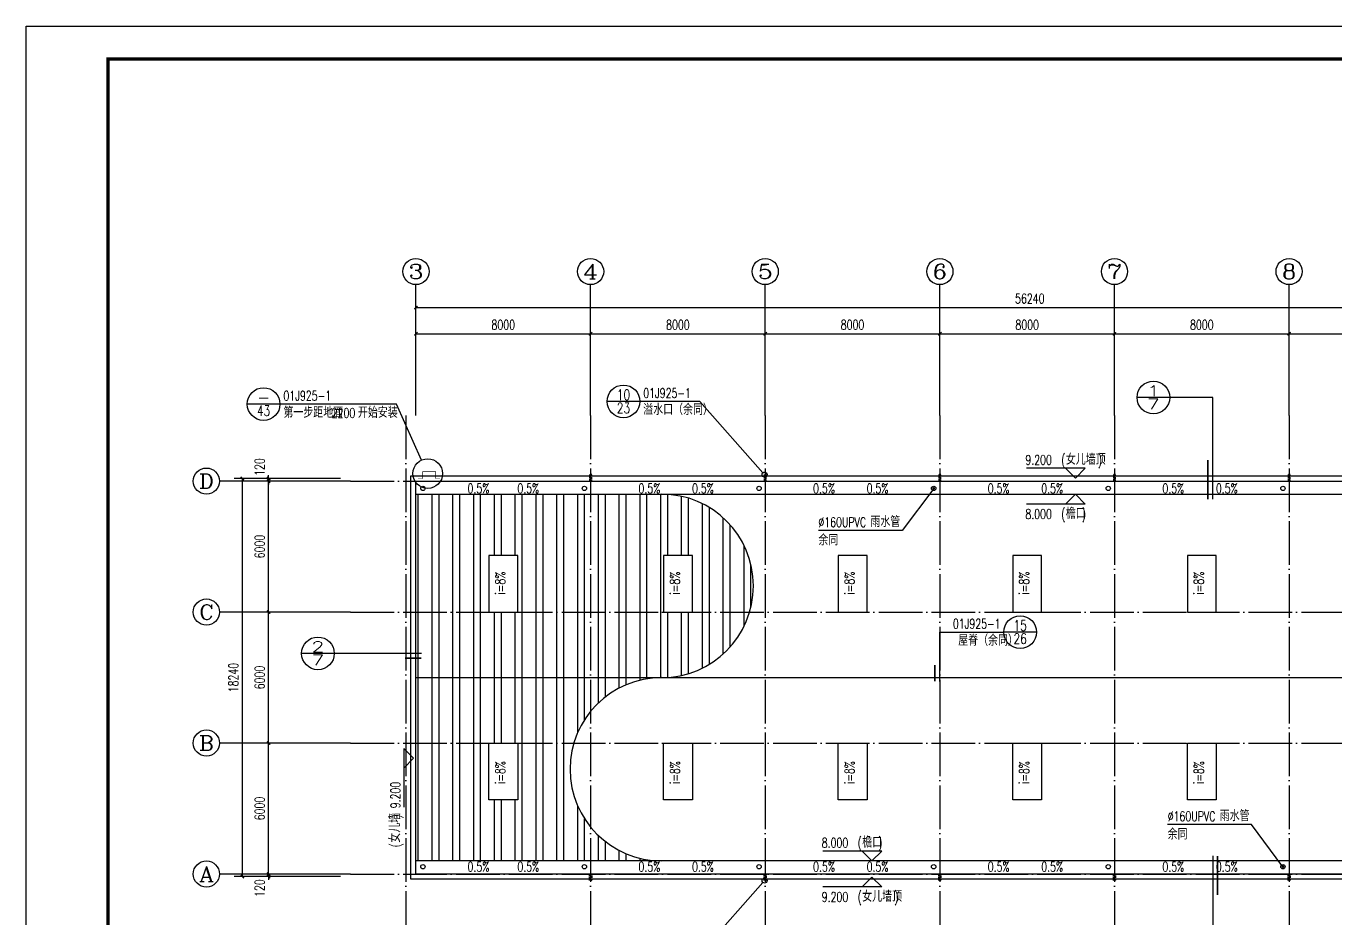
# Model space of a CAD drawing. Header units: millimetres. Extents: x 4279522 to 4437387, y 18981343 to 19528009.
# Drawn here: x 4337187 to 4397180, y 19206590 to 19247483 of the extents above; entities that cross this region are included whole.
import ezdxf
from ezdxf.enums import TextEntityAlignment as Align

# ---------------------------------------------------------------- set-up
doc = ezdxf.new("R2010")
doc.units = ezdxf.units.MM
doc.header["$LTSCALE"] = 1000
doc.header["$MEASUREMENT"] = 0
doc.linetypes.add('DASH', pattern=[0.35, 0.25, -0.1])
doc.linetypes.add('DOTE', pattern=[2.42, 2, -0.2, 0.02, -0.2])
doc.layers.get('Defpoints').update_dxf_attribs({"color": 1})
for name, color, linetype in [('AXIS_TEXT', 7, 'Continuous'), ('AXIS_外部', 171, 'Continuous'), ('DIM_IDEN', 171, 'Continuous'), ('DIM_LEAD', 145, 'Continuous'), ('DIM_SYMB', 165, 'Continuous'), ('DOTE', 250, 'DOTE'), ('GROUND', 150, 'Continuous'), ('PUB_DIM', 161, 'Continuous'), ('PUB_TEXT', 7, 'Continuous'), ('ROOF', 4, 'Continuous'), ('TK', 4, 'Continuous'), ('填充', 8, 'Continuous'), ('立面线', 7, 'Continuous')]:
    doc.layers.add(name, color=color, linetype=linetype)
doc.styles.add('_TCH_AXIS', font='COMPLEX', dxfattribs={"bigfont": 'GBCBIG'})
doc.styles.add('_TCH_DIM', font='SIMPLEX', dxfattribs={"bigfont": 'GBCBIG'})
doc.styles.add('_TCH_DIM_T3', font='SIMPLEX', dxfattribs={"width": 0.705882, "bigfont": 'GBCBIG'})
doc.styles.add('_TCH_LABEL', font='COMPLEX', dxfattribs={"bigfont": 'GBCBIG'})
doc.styles.add('COMPLEX', font='COMPLEX')
doc.dimstyles.new('_TCH_ARCH&&150', dxfattribs={"dimtxt": 446.25, "dimasz": 150, "dimexe": 375, "dimexo": 450, "dimgap": 189.375, "dimtad": 1, "dimdec": 0, "dimzin": 0, "dimdsep": 46, "dimtxsty": '_TCH_DIM_T3', "dimblk": 'ARCHTICK', "dimcen": 0.09, "dimclrt": 7, "dimazin": 2, "dimtfac": 1, "dimtdec": 0, "dimtix": 1, "dimtmove": 2, "dimatfit": 3, "dimfxl": 0, "dimtolj": 1, "dimtzin": 0, "dimarcsym": 0})

# ---------------------------------------------------------------- blocks, each defined once
blk = doc.blocks.new('GeYuanFrame_33332780', base_point=(18.76, 4.34))
at = {"layer": 'TK'}
blk.add_line((43.76, 414.34), (676.76, 414.34), dxfattribs=at)
blk.add_lwpolyline([(18.76, 424.34), (686.76, 424.34), (686.76, 4.34), (18.76, 4.34), (18.76, 424.34)], dxfattribs=at)
at = {"layer": 'TK', "const_width": 1}
blk.add_lwpolyline([(676.76, 414.34), (43.76, 414.34), (43.76, 14.34), (676.76, 14.34)], close=True, dxfattribs=at)
blk = doc.blocks.new('_ArchTick')
at = {"color": 0, "linetype": 'ByBlock', "const_width": 0.4}
blk.add_lwpolyline([(-0.5, -0.5), (0.5, 0.5)], dxfattribs=at)
blk = doc.blocks.new('*D153')
at = {"layer": 'AXIS_外部', "color": 0, "lineweight": -2}
for p, q in [((4355042, 19230092), (4355042, 19233767)), ((4363042, 19230092), (4363042, 19233767)), ((4355042, 19233392), (4363042, 19233392))]:
    blk.add_line(p, q, dxfattribs=at)
at = {"layer": 'Defpoints', "color": 0}
for p in [(4363042, 19233392), (4355042, 19229642), (4363042, 19229642)]:
    blk.add_point(p, dxfattribs=at)
at = {"layer": 'AXIS_外部', "color": 0, "lineweight": -2, "xscale": 150, "yscale": 150, "zscale": 150, "rotation": 180}
blk.add_blockref('_ArchTick', (4355042, 19233392), dxfattribs=at)
at = {"layer": 'AXIS_外部', "color": 0, "lineweight": -2, "xscale": 150, "yscale": 150, "zscale": 150}
blk.add_blockref('_ArchTick', (4363042, 19233392), dxfattribs=at)
at = {"layer": 'AXIS_外部', "color": 7, "insert": (4359042, 19233804), "char_height": 446.2, "attachment_point": 5, "style": '_TCH_DIM_T3'}
blk.add_mtext('\\A1;8000', dxfattribs=at)
blk = doc.blocks.new('*D154')
at = {"layer": 'AXIS_外部', "color": 0, "lineweight": -2}
for p, q in [((4363042, 19230092), (4363042, 19233767)), ((4371042, 19230092), (4371042, 19233767)), ((4363042, 19233392), (4371042, 19233392))]:
    blk.add_line(p, q, dxfattribs=at)
at = {"layer": 'Defpoints', "color": 0}
for p in [(4371042, 19233392), (4363042, 19229642), (4371042, 19229642)]:
    blk.add_point(p, dxfattribs=at)
at = {"layer": 'AXIS_外部', "color": 0, "lineweight": -2, "xscale": 150, "yscale": 150, "zscale": 150, "rotation": 180}
blk.add_blockref('_ArchTick', (4363042, 19233392), dxfattribs=at)
at = {"layer": 'AXIS_外部', "color": 0, "lineweight": -2, "xscale": 150, "yscale": 150, "zscale": 150}
blk.add_blockref('_ArchTick', (4371042, 19233392), dxfattribs=at)
at = {"layer": 'AXIS_外部', "color": 7, "insert": (4367042, 19233804), "char_height": 446.2, "attachment_point": 5, "style": '_TCH_DIM_T3'}
blk.add_mtext('\\A1;8000', dxfattribs=at)
blk = doc.blocks.new('*D155')
at = {"layer": 'AXIS_外部', "color": 0, "lineweight": -2}
for p, q in [((4371042, 19230092), (4371042, 19233767)), ((4379042, 19230092), (4379042, 19233767)), ((4371042, 19233392), (4379042, 19233392))]:
    blk.add_line(p, q, dxfattribs=at)
at = {"layer": 'Defpoints', "color": 0}
for p in [(4379042, 19233392), (4371042, 19229642), (4379042, 19229642)]:
    blk.add_point(p, dxfattribs=at)
at = {"layer": 'AXIS_外部', "color": 0, "lineweight": -2, "xscale": 150, "yscale": 150, "zscale": 150, "rotation": 180}
blk.add_blockref('_ArchTick', (4371042, 19233392), dxfattribs=at)
at = {"layer": 'AXIS_外部', "color": 0, "lineweight": -2, "xscale": 150, "yscale": 150, "zscale": 150}
blk.add_blockref('_ArchTick', (4379042, 19233392), dxfattribs=at)
at = {"layer": 'AXIS_外部', "color": 7, "insert": (4375042, 19233804), "char_height": 446.2, "attachment_point": 5, "style": '_TCH_DIM_T3'}
blk.add_mtext('\\A1;8000', dxfattribs=at)
blk = doc.blocks.new('*D156')
at = {"layer": 'AXIS_外部', "color": 0, "lineweight": -2}
for p, q in [((4379042, 19230092), (4379042, 19233767)), ((4387042, 19230092), (4387042, 19233767)), ((4379042, 19233392), (4387042, 19233392))]:
    blk.add_line(p, q, dxfattribs=at)
at = {"layer": 'Defpoints', "color": 0}
for p in [(4387042, 19233392), (4379042, 19229642), (4387042, 19229642)]:
    blk.add_point(p, dxfattribs=at)
at = {"layer": 'AXIS_外部', "color": 0, "lineweight": -2, "xscale": 150, "yscale": 150, "zscale": 150, "rotation": 180}
blk.add_blockref('_ArchTick', (4379042, 19233392), dxfattribs=at)
at = {"layer": 'AXIS_外部', "color": 0, "lineweight": -2, "xscale": 150, "yscale": 150, "zscale": 150}
blk.add_blockref('_ArchTick', (4387042, 19233392), dxfattribs=at)
at = {"layer": 'AXIS_外部', "color": 7, "insert": (4383042, 19233804), "char_height": 446.2, "attachment_point": 5, "style": '_TCH_DIM_T3'}
blk.add_mtext('\\A1;8000', dxfattribs=at)
blk = doc.blocks.new('*D157')
at = {"layer": 'AXIS_外部', "color": 0, "lineweight": -2}
for p, q in [((4387042, 19230092), (4387042, 19233767)), ((4395042, 19230092), (4395042, 19233767)), ((4387042, 19233392), (4395042, 19233392))]:
    blk.add_line(p, q, dxfattribs=at)
at = {"layer": 'Defpoints', "color": 0}
for p in [(4395042, 19233392), (4387042, 19229642), (4395042, 19229642)]:
    blk.add_point(p, dxfattribs=at)
at = {"layer": 'AXIS_外部', "color": 0, "lineweight": -2, "xscale": 150, "yscale": 150, "zscale": 150, "rotation": 180}
blk.add_blockref('_ArchTick', (4387042, 19233392), dxfattribs=at)
at = {"layer": 'AXIS_外部', "color": 0, "lineweight": -2, "xscale": 150, "yscale": 150, "zscale": 150}
blk.add_blockref('_ArchTick', (4395042, 19233392), dxfattribs=at)
at = {"layer": 'AXIS_外部', "color": 7, "insert": (4391042, 19233804), "char_height": 446.2, "attachment_point": 5, "style": '_TCH_DIM_T3'}
blk.add_mtext('\\A1;8000', dxfattribs=at)
blk = doc.blocks.new('*D158')
at = {"layer": 'AXIS_外部', "color": 0, "lineweight": -2}
for p, q in [((4395042, 19230092), (4395042, 19233767)), ((4403042, 19230092), (4403042, 19233767)), ((4395042, 19233392), (4403042, 19233392))]:
    blk.add_line(p, q, dxfattribs=at)
at = {"layer": 'Defpoints', "color": 0}
for p in [(4403042, 19233392), (4395042, 19229642), (4403042, 19229642)]:
    blk.add_point(p, dxfattribs=at)
at = {"layer": 'AXIS_外部', "color": 0, "lineweight": -2, "xscale": 150, "yscale": 150, "zscale": 150, "rotation": 180}
blk.add_blockref('_ArchTick', (4395042, 19233392), dxfattribs=at)
at = {"layer": 'AXIS_外部', "color": 0, "lineweight": -2, "xscale": 150, "yscale": 150, "zscale": 150}
blk.add_blockref('_ArchTick', (4403042, 19233392), dxfattribs=at)
at = {"layer": 'AXIS_外部', "color": 7, "insert": (4399042, 19233804), "char_height": 446.2, "attachment_point": 5, "style": '_TCH_DIM_T3'}
blk.add_mtext('\\A1;8000', dxfattribs=at)
blk = doc.blocks.new('*D161')
at = {"layer": 'AXIS_外部', "color": 0, "lineweight": -2}
for p, q in [((4355042, 19230092), (4355042, 19234967)), ((4411282, 19230092), (4411282, 19234967)), ((4355042, 19234592), (4411282, 19234592))]:
    blk.add_line(p, q, dxfattribs=at)
at = {"layer": 'Defpoints', "color": 0}
for p in [(4411282, 19234592), (4355042, 19229642), (4411282, 19229642)]:
    blk.add_point(p, dxfattribs=at)
at = {"layer": 'AXIS_外部', "color": 0, "lineweight": -2, "xscale": 150, "yscale": 150, "zscale": 150, "rotation": 180}
blk.add_blockref('_ArchTick', (4355042, 19234592), dxfattribs=at)
at = {"layer": 'AXIS_外部', "color": 0, "lineweight": -2, "xscale": 150, "yscale": 150, "zscale": 150}
blk.add_blockref('_ArchTick', (4411282, 19234592), dxfattribs=at)
at = {"layer": 'AXIS_外部', "color": 7, "insert": (4383162, 19235004), "char_height": 446.2, "attachment_point": 5, "style": '_TCH_DIM_T3'}
blk.add_mtext('\\A1;56240', dxfattribs=at)
blk = doc.blocks.new('*D168')
at = {"layer": 'AXIS_外部', "color": 0, "lineweight": -2}
for p, q in [((4351592, 19208642), (4347917, 19208642)), ((4348292, 19208642), (4348292, 19208792)), ((4348292, 19208522), (4348292, 19208642)), ((4351592, 19208522), (4347917, 19208522)), ((4348292, 19208522), (4348292, 19208372))]:
    blk.add_line(p, q, dxfattribs=at)
at = {"layer": 'Defpoints', "color": 0}
for p in [(4348292, 19208642), (4352042, 19208642), (4352042, 19208522)]:
    blk.add_point(p, dxfattribs=at)
at = {"layer": 'AXIS_外部', "color": 0, "lineweight": -2, "xscale": 150, "yscale": 150, "zscale": 150}
for p, rotation in [((4348292, 19208642), 270), ((4348292, 19208522), 90)]:
    blk.add_blockref('_ArchTick', p, dxfattribs=dict(at, rotation=rotation))
at = {"layer": 'AXIS_外部', "color": 7, "insert": (4347880, 19207997), "char_height": 446.2, "attachment_point": 5, "rotation": 90, "style": '_TCH_DIM_T3'}
blk.add_mtext('\\A1;120', dxfattribs=at)
blk = doc.blocks.new('*D169')
at = {"layer": 'AXIS_外部', "color": 0, "lineweight": -2}
for p, q in [((4351592, 19214642), (4347917, 19214642)), ((4348292, 19208642), (4348292, 19214642)), ((4351592, 19208642), (4347917, 19208642))]:
    blk.add_line(p, q, dxfattribs=at)
at = {"layer": 'Defpoints', "color": 0}
for p in [(4348292, 19214642), (4352042, 19214642), (4352042, 19208642)]:
    blk.add_point(p, dxfattribs=at)
at = {"layer": 'AXIS_外部', "color": 0, "lineweight": -2, "xscale": 150, "yscale": 150, "zscale": 150}
for p, rotation in [((4348292, 19214642), 90), ((4348292, 19208642), 270)]:
    blk.add_blockref('_ArchTick', p, dxfattribs=dict(at, rotation=rotation))
at = {"layer": 'AXIS_外部', "color": 7, "insert": (4347880, 19211642), "char_height": 446.2, "attachment_point": 5, "rotation": 90, "style": '_TCH_DIM_T3'}
blk.add_mtext('\\A1;6000', dxfattribs=at)
blk = doc.blocks.new('*D170')
at = {"layer": 'AXIS_外部', "color": 0, "lineweight": -2}
for p, q in [((4351592, 19220642), (4347917, 19220642)), ((4348292, 19214642), (4348292, 19220642)), ((4351592, 19214642), (4347917, 19214642))]:
    blk.add_line(p, q, dxfattribs=at)
at = {"layer": 'Defpoints', "color": 0}
for p in [(4348292, 19220642), (4352042, 19220642), (4352042, 19214642)]:
    blk.add_point(p, dxfattribs=at)
at = {"layer": 'AXIS_外部', "color": 0, "lineweight": -2, "xscale": 150, "yscale": 150, "zscale": 150}
for p, rotation in [((4348292, 19220642), 90), ((4348292, 19214642), 270)]:
    blk.add_blockref('_ArchTick', p, dxfattribs=dict(at, rotation=rotation))
at = {"layer": 'AXIS_外部', "color": 7, "insert": (4347880, 19217642), "char_height": 446.2, "attachment_point": 5, "rotation": 90, "style": '_TCH_DIM_T3'}
blk.add_mtext('\\A1;6000', dxfattribs=at)
blk = doc.blocks.new('*D171')
at = {"layer": 'AXIS_外部', "color": 0, "lineweight": -2}
for p, q in [((4351592, 19226642), (4347917, 19226642)), ((4348292, 19220642), (4348292, 19226642)), ((4351592, 19220642), (4347917, 19220642))]:
    blk.add_line(p, q, dxfattribs=at)
at = {"layer": 'Defpoints', "color": 0}
for p in [(4348292, 19226642), (4352042, 19226642), (4352042, 19220642)]:
    blk.add_point(p, dxfattribs=at)
at = {"layer": 'AXIS_外部', "color": 0, "lineweight": -2, "xscale": 150, "yscale": 150, "zscale": 150}
for p, rotation in [((4348292, 19226642), 90), ((4348292, 19220642), 270)]:
    blk.add_blockref('_ArchTick', p, dxfattribs=dict(at, rotation=rotation))
at = {"layer": 'AXIS_外部', "color": 7, "insert": (4347880, 19223642), "char_height": 446.2, "attachment_point": 5, "rotation": 90, "style": '_TCH_DIM_T3'}
blk.add_mtext('\\A1;6000', dxfattribs=at)
blk = doc.blocks.new('*D172')
at = {"layer": 'AXIS_外部', "color": 0, "lineweight": -2}
for p, q in [((4351592, 19226762), (4347917, 19226762)), ((4351592, 19226642), (4347917, 19226642)), ((4348292, 19226762), (4348292, 19226912)), ((4348292, 19226642), (4348292, 19226762)), ((4348292, 19226642), (4348292, 19226492))]:
    blk.add_line(p, q, dxfattribs=at)
at = {"layer": 'Defpoints', "color": 0}
for p in [(4348292, 19226762), (4352042, 19226762), (4352042, 19226642)]:
    blk.add_point(p, dxfattribs=at)
at = {"layer": 'AXIS_外部', "color": 0, "lineweight": -2, "xscale": 150, "yscale": 150, "zscale": 150}
for p, rotation in [((4348292, 19226762), 270), ((4348292, 19226642), 90)]:
    blk.add_blockref('_ArchTick', p, dxfattribs=dict(at, rotation=rotation))
at = {"layer": 'AXIS_外部', "color": 7, "insert": (4347880, 19227287), "char_height": 446.2, "attachment_point": 5, "rotation": 90, "style": '_TCH_DIM_T3'}
blk.add_mtext('\\A1;120', dxfattribs=at)
blk = doc.blocks.new('*D173')
at = {"layer": 'AXIS_外部', "color": 0, "lineweight": -2}
for p, q in [((4351592, 19226762), (4346717, 19226762)), ((4347092, 19208522), (4347092, 19226762)), ((4351592, 19208522), (4346717, 19208522))]:
    blk.add_line(p, q, dxfattribs=at)
at = {"layer": 'Defpoints', "color": 0}
for p in [(4347092, 19226762), (4352042, 19226762), (4352042, 19208522)]:
    blk.add_point(p, dxfattribs=at)
at = {"layer": 'AXIS_外部', "color": 0, "lineweight": -2, "xscale": 150, "yscale": 150, "zscale": 150}
for p, rotation in [((4347092, 19226762), 90), ((4347092, 19208522), 270)]:
    blk.add_blockref('_ArchTick', p, dxfattribs=dict(at, rotation=rotation))
at = {"layer": 'AXIS_外部', "color": 7, "insert": (4346680, 19217642), "char_height": 446.2, "attachment_point": 5, "rotation": 90, "style": '_TCH_DIM_T3'}
blk.add_mtext('\\A1;18240', dxfattribs=at)
blk = doc.blocks.new('_AXISO')
blk.add_circle((0, 0), 0.5)
at = {"layer": 'AXIS_TEXT', "style": 'COMPLEX', "width": 1.041667}
blk.add_attdef('A', text='', height=0.56, dxfattribs=at).set_placement((-0.25, -0.28), (0.25, -0.28), align=Align.FIT)

msp = doc.modelspace()

# ---------------------------------------------------------------- hatches: boundary and pattern name
at = {"layer": '填充'}
h = msp.add_hatch(dxfattribs=at)
h.set_pattern_fill('ANSI32', color=256, scale=200, angle=45, style=0)
h.set_pattern_definition([(90, (0, 0), (-952.5, 6e-14), []), (90, (317.5, 317.5), (-952.5, 6e-14), [])])
h.paths.add_polyline_path([(4366301.7, 19226041.9), (4355042.2, 19226041.9), (4355042.2, 19217641.9), (4366301.7, 19217641.9, 1)])
h.paths.add_polyline_path([(4366379.7, 19220641.9), (4366379.7, 19223239.8), (4367704.7, 19223239.8), (4367704.7, 19220641.9)], flags=16)
h.paths.add_polyline_path([(4359704.7, 19220641.9), (4358379.7, 19220641.9), (4358379.7, 19223239.8), (4359704.7, 19223239.8)], flags=16)
h.paths.add_polyline_path([(4366301.7, 19217641.9), (4355042.2, 19217641.9), (4355042.2, 19209241.9), (4366301.7, 19209241.9, -1)])
h.paths.add_polyline_path([(4359704.7, 19214641.9), (4359704.7, 19212043.9), (4358379.7, 19212043.9), (4358379.7, 19214641.9)], flags=16)
h.paths.add_polyline_path([(4359239.6, 19221332.5), (4359239.6, 19222635.6), (4358570.2, 19222635.6), (4358570.2, 19221332.5)], flags=8)
h.paths.add_polyline_path([(4367239.6, 19221332.5), (4367239.6, 19222635.6), (4366570.2, 19222635.6), (4366570.2, 19221332.5)], flags=8)
h.paths.add_polyline_path([(4359239.6, 19212648.1), (4359239.6, 19213951.2), (4358570.2, 19213951.2), (4358570.2, 19212648.1)], flags=8)

# ---------------------------------------------------------------- linework, layer by layer
at = {"const_width": 30}
msp.add_lwpolyline([(4356142.2, 19226761.9), (4355942.2, 19226761.9), (4355942.2, 19227081.9), (4355342.2, 19227081.9), (4355342.2, 19226761.9), (4355142.2, 19226761.9)], dxfattribs=at)
at = {"linetype": 'DASH', "ltscale": 0.3}
for points in [[(4363092.2, 19226941.9), (4362992.2, 19226941.9), (4362992.2, 19226641.9), (4363092.2, 19226641.9)], [(4371092.2, 19226941.9), (4370992.2, 19226941.9), (4370992.2, 19226641.9), (4371092.2, 19226641.9)], [(4379092.2, 19226941.9), (4378992.2, 19226941.9), (4378992.2, 19226641.9), (4379092.2, 19226641.9)], [(4387092.2, 19226941.9), (4386992.2, 19226941.9), (4386992.2, 19226641.9), (4387092.2, 19226641.9)], [(4395092.2, 19226941.9), (4394992.2, 19226941.9), (4394992.2, 19226641.9), (4395092.2, 19226641.9)], [(4363092.2, 19208341.9), (4362992.2, 19208341.9), (4362992.2, 19208641.9), (4363092.2, 19208641.9)], [(4371092.2, 19208341.9), (4370992.2, 19208341.9), (4370992.2, 19208641.9), (4371092.2, 19208641.9)], [(4379092.2, 19208341.9), (4378992.2, 19208341.9), (4378992.2, 19208641.9), (4379092.2, 19208641.9)], [(4387092.2, 19208341.9), (4386992.2, 19208341.9), (4386992.2, 19208641.9), (4387092.2, 19208641.9)], [(4395092.2, 19208341.9), (4394992.2, 19208341.9), (4394992.2, 19208641.9), (4395092.2, 19208641.9)]]:
    msp.add_lwpolyline(points, close=True, dxfattribs=at)
at = {"layer": 'AXIS_外部'}
for p, q in [((4355042.2, 19229641.9), (4355042.2, 19235641.9)), ((4363042.2, 19229641.9), (4363042.2, 19235641.9)), ((4371042.2, 19229641.9), (4371042.2, 19235641.9)), ((4379042.2, 19229641.9), (4379042.2, 19235641.9)), ((4387042.2, 19229641.9), (4387042.2, 19235641.9)), ((4395042.2, 19229641.9), (4395042.2, 19235641.9)), ((4352042.2, 19226641.9), (4346042.2, 19226641.9)), ((4352042.2, 19220641.9), (4346042.2, 19220641.9)), ((4352042.2, 19214641.9), (4346042.2, 19214641.9)), ((4352042.2, 19208641.9), (4346042.2, 19208641.9))]:
    msp.add_line(p, q, dxfattribs=at)
at = {"layer": 'DIM_IDEN', "color": 0}
for p, q in [((4348813.6, 19230171.8), (4347313.6, 19230171.8)), ((4354153.6, 19230171.8), (4348813.6, 19230171.8)), ((4355301.4, 19227606.3), (4354153.6, 19230171.8))]:
    msp.add_line(p, q, dxfattribs=at)
at = {"layer": 'DIM_IDEN'}
for p, q in [((4365296.3, 19230294.5), (4363796.3, 19230294.5)), ((4368047.9, 19230294.5), (4365296.3, 19230294.5)), ((4370939, 19227028.6), (4368047.9, 19230294.5)), ((4389573.5, 19230475.3), (4388073.5, 19230475.3)), ((4391541.7, 19230475.3), (4389573.5, 19230475.3)), ((4391541.7, 19225814.7), (4391541.7, 19230475.3)), ((4379042.2, 19219724.6), (4381971.2, 19219724.6)), ((4379042.2, 19217462.2), (4379042.2, 19219724.6)), ((4383471.2, 19219724.6), (4381971.2, 19219724.6)), ((4351302.6, 19218749.7), (4349802.6, 19218749.7)), ((4354024.6, 19218749.7), (4351302.6, 19218749.7)), ((4355293.5, 19218749.7), (4354024.6, 19218749.7)), ((4391541.7, 19209469.1), (4391541.7, 19204808.5)), ((4370939, 19208255.2), (4368047.9, 19204989.2))]:
    msp.add_line(p, q, dxfattribs=at)
at = {"layer": 'DIM_IDEN', "const_width": 75}
for points in [[(4391316.7, 19225814.7), (4391316.7, 19227605.8)], [(4355293.5, 19218524.7), (4354543.5, 19218524.7)], [(4378817.2, 19217462.2), (4378817.2, 19218212.2)], [(4391766.7, 19209469.1), (4391766.7, 19207677.9)]]:
    msp.add_lwpolyline(points, dxfattribs=at)
at = {"layer": 'DIM_IDEN', "color": 0}
for centre, radius in [((4348063.6, 19230171.8), 750), ((4355579.1, 19226985.7), 679.9)]:
    msp.add_circle(centre, radius, dxfattribs=at)
at = {"layer": 'DIM_IDEN'}
for centre, radius in [((4364546.3, 19230294.5), 750), ((4388823.5, 19230475.3), 750), ((4371015.8, 19226941.9), 115.8), ((4382721.2, 19219724.6), 750), ((4350552.6, 19218749.7), 750), ((4371015.8, 19208341.9), 115.8)]:
    msp.add_circle(centre, radius, dxfattribs=at)
at = {"layer": 'DIM_LEAD'}
for p, q in [((4378758.7, 19226308.3), (4377316.2, 19224378.4)), ((4377316.2, 19224378.4), (4373477.3, 19224378.4)), ((4393316.2, 19210905.4), (4389477.3, 19210905.4)), ((4394758.7, 19208975.5), (4393316.2, 19210905.4))]:
    msp.add_line(p, q, dxfattribs=at)
at = {"layer": 'DIM_LEAD', "const_width": 60}
for points in [[(4378776.7, 19226332.3, 1), (4378740.8, 19226284.3, 1)], [(4394776.7, 19208951.4, 1), (4394740.8, 19208999.5, 1)]]:
    msp.add_lwpolyline(points, format="xyb", close=True, dxfattribs=at)
at = {"layer": 'DIM_SYMB'}
for points in [[(4359285.5, 19220850.8, 0, 0, 0), (4359285.5, 19222667.4, 120, 0, 0), (4359285.5, 19223117.4, 0, 0, 0)], [(4367285.5, 19220850.8, 0, 0, 0), (4367285.5, 19222667.4, 120, 0, 0), (4367285.5, 19223117.4, 0, 0, 0)], [(4375285.5, 19220850.8, 0, 0, 0), (4375285.5, 19222667.4, 120, 0, 0), (4375285.5, 19223117.4, 0, 0, 0)], [(4383285.5, 19220850.8, 0, 0, 0), (4383285.5, 19222667.4, 120, 0, 0), (4383285.5, 19223117.4, 0, 0, 0)], [(4391285.5, 19220850.8, 0, 0, 0), (4391285.5, 19222667.4, 120, 0, 0), (4391285.5, 19223117.4, 0, 0, 0)], [(4359285.5, 19214433, 0, 0, 0), (4359285.5, 19212616.3, 120, 0, 0), (4359285.5, 19212166.3, 0, 0, 0)], [(4367285.5, 19214433, 0, 0, 0), (4367285.5, 19212616.3, 120, 0, 0), (4367285.5, 19212166.3, 0, 0, 0)], [(4375285.5, 19214433, 0, 0, 0), (4375285.5, 19212616.3, 120, 0, 0), (4375285.5, 19212166.3, 0, 0, 0)], [(4383285.5, 19214433, 0, 0, 0), (4383285.5, 19212616.3, 120, 0, 0), (4383285.5, 19212166.3, 0, 0, 0)], [(4391285.5, 19214433, 0, 0, 0), (4391285.5, 19212616.3, 120, 0, 0), (4391285.5, 19212166.3, 0, 0, 0)]]:
    msp.add_lwpolyline(points, format="xyseb", dxfattribs=at)
at = {"layer": 'DOTE'}
for p, q in [((4354582.2, 19229641.9), (4354582.2, 19205641.9)), ((4363042.2, 19229641.9), (4363042.2, 19205641.9)), ((4371042.2, 19229641.9), (4371042.2, 19205641.9)), ((4379042.2, 19229641.9), (4379042.2, 19205641.9)), ((4387042.2, 19229641.9), (4387042.2, 19205641.9)), ((4395042.2, 19229641.9), (4395042.2, 19205641.9)), ((4352042.2, 19226641.9), (4414042.2, 19226641.9)), ((4352042.2, 19220641.9), (4414042.2, 19220641.9)), ((4352042.2, 19214641.9), (4414042.2, 19214641.9)), ((4352042.2, 19208641.9), (4414042.2, 19208641.9))]:
    msp.add_line(p, q, dxfattribs=at)
at = {"layer": 'GROUND'}
for p, q in [((4355042.2, 19226041.9), (4411042.2, 19226041.9)), ((4355042.2, 19217641.9), (4411042.2, 19217641.9)), ((4411042.2, 19209241.9), (4355042.2, 19209241.9))]:
    msp.add_line(p, q, dxfattribs=at)
for points in [[(4354802.2, 19226881.9), (4411282.2, 19226881.9), (4411282.2, 19208401.9), (4354802.2, 19208401.9)], [(4355042.2, 19226641.9), (4411042.2, 19226641.9), (4411042.2, 19208641.9), (4355042.2, 19208641.9)]]:
    msp.add_lwpolyline(points, close=True, dxfattribs=at)
for centre, start, end in [((4366301.7, 19221841.9), 270, 90), ((4366301.7, 19213441.9), 90, 270)]:
    msp.add_arc(centre, 4200, start, end, dxfattribs=at)
at = {"layer": 'PUB_DIM'}
for p, q in [((4385703.4, 19227232.8), (4383003.4, 19227232.8)), ((4385253.4, 19226782.8), (4384803.4, 19227232.8)), ((4385253.4, 19226782.8), (4385703.4, 19227232.8)), ((4385253.4, 19226041.9), (4384803.4, 19225591.9)), ((4385253.4, 19226041.9), (4385703.4, 19225591.9)), ((4385703.4, 19225591.9), (4383003.4, 19225591.9)), ((4354931.8, 19213947.2), (4354481.8, 19214397.2)), ((4354481.8, 19214397.2), (4354481.8, 19211697.2)), ((4354931.8, 19213947.2), (4354481.8, 19213497.2)), ((4376376.4, 19209691.9), (4373676.4, 19209691.9)), ((4375926.4, 19209241.9), (4375476.4, 19209691.9)), ((4375926.4, 19209241.9), (4376376.4, 19209691.9)), ((4376376.4, 19208051), (4373676.4, 19208051)), ((4375926.4, 19208501), (4375476.4, 19208051)), ((4375926.4, 19208501), (4376376.4, 19208051))]:
    msp.add_line(p, q, dxfattribs=at)
for points in [[(4357194.7, 19226306.4, 0, 0, 0), (4356147.1, 19226306.4, 120, 0, 0), (4355697.1, 19226306.4, 0, 0, 0)], [(4360917.2, 19226306.4, 0, 0, 0), (4361964.8, 19226306.4, 120, 0, 0), (4362414.8, 19226306.4, 0, 0, 0)], [(4365024.9, 19226306.4, 0, 0, 0), (4363977.3, 19226306.4, 120, 0, 0), (4363527.3, 19226306.4, 0, 0, 0)], [(4368917.2, 19226306.4, 0, 0, 0), (4369964.8, 19226306.4, 120, 0, 0), (4370414.8, 19226306.4, 0, 0, 0)], [(4373024.9, 19226306.4, 0, 0, 0), (4371977.3, 19226306.4, 120, 0, 0), (4371527.3, 19226306.4, 0, 0, 0)], [(4376917.2, 19226306.4, 0, 0, 0), (4377964.8, 19226306.4, 120, 0, 0), (4378414.8, 19226306.4, 0, 0, 0)], [(4381024.9, 19226306.4, 0, 0, 0), (4379977.3, 19226306.4, 120, 0, 0), (4379527.3, 19226306.4, 0, 0, 0)], [(4384917.2, 19226306.4, 0, 0, 0), (4385964.8, 19226306.4, 120, 0, 0), (4386414.8, 19226306.4, 0, 0, 0)], [(4389024.9, 19226306.4, 0, 0, 0), (4387977.3, 19226306.4, 120, 0, 0), (4387527.3, 19226306.4, 0, 0, 0)], [(4392917.2, 19226306.4, 0, 0, 0), (4393964.8, 19226306.4, 120, 0, 0), (4394414.8, 19226306.4, 0, 0, 0)], [(4397024.9, 19226306.4, 0, 0, 0), (4395977.3, 19226306.4, 120, 0, 0), (4395527.3, 19226306.4, 0, 0, 0)], [(4357194.7, 19208977.3, 0, 0, 0), (4356147.1, 19208977.3, 120, 0, 0), (4355697.1, 19208977.3, 0, 0, 0)], [(4360917.2, 19208977.3, 0, 0, 0), (4361964.8, 19208977.3, 120, 0, 0), (4362414.8, 19208977.3, 0, 0, 0)], [(4365024.9, 19208977.3, 0, 0, 0), (4363977.3, 19208977.3, 120, 0, 0), (4363527.3, 19208977.3, 0, 0, 0)], [(4368917.2, 19208977.3, 0, 0, 0), (4369964.8, 19208977.3, 120, 0, 0), (4370414.8, 19208977.3, 0, 0, 0)], [(4373024.9, 19208977.3, 0, 0, 0), (4371977.3, 19208977.3, 120, 0, 0), (4371527.3, 19208977.3, 0, 0, 0)], [(4376917.2, 19208977.3, 0, 0, 0), (4377964.8, 19208977.3, 120, 0, 0), (4378414.8, 19208977.3, 0, 0, 0)], [(4381024.9, 19208977.3, 0, 0, 0), (4379977.3, 19208977.3, 120, 0, 0), (4379527.3, 19208977.3, 0, 0, 0)], [(4384917.2, 19208977.3, 0, 0, 0), (4385964.8, 19208977.3, 120, 0, 0), (4386414.8, 19208977.3, 0, 0, 0)], [(4389024.9, 19208977.3, 0, 0, 0), (4387977.3, 19208977.3, 120, 0, 0), (4387527.3, 19208977.3, 0, 0, 0)], [(4392917.2, 19208977.3, 0, 0, 0), (4393964.8, 19208977.3, 120, 0, 0), (4394414.8, 19208977.3, 0, 0, 0)], [(4397024.9, 19208977.3, 0, 0, 0), (4395977.3, 19208977.3, 120, 0, 0), (4395527.3, 19208977.3, 0, 0, 0)]]:
    msp.add_lwpolyline(points, format="xyseb", dxfattribs=at)
at = {"layer": 'ROOF'}
for centre in [(4355358.7, 19226308.3), (4362758.7, 19226308.3), (4370758.7, 19226308.3), (4378758.7, 19226308.3), (4386758.7, 19226308.3), (4394758.7, 19226308.3), (4355358.7, 19208975.5), (4362758.7, 19208975.5), (4370758.7, 19208975.5), (4378758.7, 19208975.5), (4386758.7, 19208975.5), (4394758.7, 19208975.5)]:
    msp.add_circle(centre, 100, dxfattribs=at)
at = {"layer": '立面线'}
for points in [[(4358379.7, 19223239.8), (4358379.7, 19220641.9), (4359704.7, 19220641.9), (4359704.7, 19223239.8)], [(4366379.7, 19223239.8), (4366379.7, 19220641.9), (4367704.7, 19220641.9), (4367704.7, 19223239.8)], [(4374379.7, 19223239.8), (4374379.7, 19220641.9), (4375704.7, 19220641.9), (4375704.7, 19223239.8)], [(4382379.7, 19223239.8), (4382379.7, 19220641.9), (4383704.7, 19220641.9), (4383704.7, 19223239.8)], [(4390379.7, 19223239.8), (4390379.7, 19220641.9), (4391704.7, 19220641.9), (4391704.7, 19223239.8)], [(4358379.7, 19212043.9), (4358379.7, 19214641.9), (4359704.7, 19214641.9), (4359704.7, 19212043.9)], [(4366379.7, 19212043.9), (4366379.7, 19214641.9), (4367704.7, 19214641.9), (4367704.7, 19212043.9)], [(4374379.7, 19212043.9), (4374379.7, 19214641.9), (4375704.7, 19214641.9), (4375704.7, 19212043.9)], [(4382379.7, 19212043.9), (4382379.7, 19214641.9), (4383704.7, 19214641.9), (4383704.7, 19212043.9)], [(4390379.7, 19212043.9), (4390379.7, 19214641.9), (4391704.7, 19214641.9), (4391704.7, 19212043.9)]]:
    msp.add_lwpolyline(points, close=True, dxfattribs=at)

# ---------------------------------------------------------------- block references
at = {"xscale": 150, "yscale": 150, "zscale": 150}
msp.add_blockref('GeYuanFrame_33332780', (4337187.2, 19184483.3), dxfattribs=at)
at = {"layer": 'AXIS_外部'}
ref = msp.add_blockref('_AXISO', (4355042.2, 19236241.9), dxfattribs=dict(at, xscale=1200, yscale=1200, zscale=1200))
ref.add_attrib('A', '3', dxfattribs={"layer": 'AXIS_TEXT', "height": 678.8, "style": '_TCH_AXIS', "width": 1.5}).set_placement((4354702.8, 19235902.5), (4355381.6, 19235902.5), align=Align.FIT)
ref = msp.add_blockref('_AXISO', (4363042.2, 19236241.9), dxfattribs=dict(at, xscale=1200, yscale=1200, zscale=1200))
ref.add_attrib('A', '4', dxfattribs={"layer": 'AXIS_TEXT', "height": 678.8, "style": '_TCH_AXIS', "width": 1.3125}).set_placement((4362702.8, 19235902.5), (4363381.6, 19235902.5), align=Align.FIT)
ref = msp.add_blockref('_AXISO', (4371042.2, 19236241.9), dxfattribs=dict(at, xscale=1200, yscale=1200, zscale=1200))
ref.add_attrib('A', '5', dxfattribs={"layer": 'AXIS_TEXT', "height": 678.8, "style": '_TCH_AXIS', "width": 1.5}).set_placement((4370702.8, 19235902.5), (4371381.6, 19235902.5), align=Align.FIT)
ref = msp.add_blockref('_AXISO', (4379042.2, 19236241.9), dxfattribs=dict(at, xscale=1200, yscale=1200, zscale=1200))
ref.add_attrib('A', '6', dxfattribs={"layer": 'AXIS_TEXT', "height": 678.8, "style": '_TCH_AXIS', "width": 1.5}).set_placement((4378702.8, 19235902.5), (4379381.6, 19235902.5), align=Align.FIT)
ref = msp.add_blockref('_AXISO', (4387042.2, 19236241.9), dxfattribs=dict(at, xscale=1200, yscale=1200, zscale=1200))
ref.add_attrib('A', '7', dxfattribs={"layer": 'AXIS_TEXT', "height": 678.8, "style": '_TCH_AXIS', "width": 1.5}).set_placement((4386702.8, 19235902.5), (4387381.6, 19235902.5), align=Align.FIT)
ref = msp.add_blockref('_AXISO', (4395042.2, 19236241.9), dxfattribs=dict(at, xscale=1200, yscale=1200, zscale=1200))
ref.add_attrib('A', '8', dxfattribs={"layer": 'AXIS_TEXT', "height": 678.8, "style": '_TCH_AXIS', "width": 1.5}).set_placement((4394702.8, 19235902.5), (4395381.6, 19235902.5), align=Align.FIT)
ref = msp.add_blockref('_AXISO', (4345442.2, 19226641.9), dxfattribs=dict(at, xscale=1200, yscale=1200, zscale=1200))
ref.add_attrib('A', 'D', dxfattribs={"layer": 'AXIS_TEXT', "height": 678.8, "style": '_TCH_AXIS', "width": 1.235294}).set_placement((4345102.8, 19226302.5), (4345781.6, 19226302.5), align=Align.FIT)
ref = msp.add_blockref('_AXISO', (4345442.2, 19220641.9), dxfattribs=dict(at, xscale=1200, yscale=1200, zscale=1200))
ref.add_attrib('A', 'C', dxfattribs={"layer": 'AXIS_TEXT', "height": 678.8, "style": '_TCH_AXIS', "width": 1.4}).set_placement((4345102.8, 19220302.5), (4345781.6, 19220302.5), align=Align.FIT)
ref = msp.add_blockref('_AXISO', (4345442.2, 19214641.9), dxfattribs=dict(at, xscale=1200, yscale=1200, zscale=1200))
ref.add_attrib('A', 'B', dxfattribs={"layer": 'AXIS_TEXT', "height": 678.8, "style": '_TCH_AXIS', "width": 1.235294}).set_placement((4345102.8, 19214302.5), (4345781.6, 19214302.5), align=Align.FIT)
ref = msp.add_blockref('_AXISO', (4345442.2, 19208641.9), dxfattribs=dict(at, xscale=1200, yscale=1200, zscale=1200))
ref.add_attrib('A', 'A', dxfattribs={"layer": 'AXIS_TEXT', "height": 678.8, "style": '_TCH_AXIS', "width": 1.166667}).set_placement((4345102.8, 19208302.5), (4345781.6, 19208302.5), align=Align.FIT)

# ---------------------------------------------------------------- texts
at = {"layer": 'PUB_TEXT', "color": 0, "style": '_TCH_LABEL', "width": 0.705882}
for s, p in [('01J925-1', (4348971.1, 19230329.3)), ('2200', (4351182.8, 19229539.6))]:
    msp.add_text(s, height=446.25, dxfattribs=at).set_placement(p)
at = {"layer": 'PUB_TEXT', "style": '_TCH_LABEL'}
for s, height, width, p, p2 in [('10', 482.99, 0.905172, (4364244.4, 19230354.9), (4364848.2, 19230354.9)), ('1', 483, 2.916667, (4388521.6, 19230535.7), (4389125.4, 19230535.7)), ('23', 482.99, 0.772059, (4364244.4, 19229751.2), (4364848.2, 19229751.2)), ('7', 483, 1.875, (4388521.6, 19229931.9), (4389125.4, 19229931.9)), ('15', 482.99, 0.905172, (4382419.3, 19219785), (4383023.1, 19219785)), ('26', 482.99, 0.772059, (4382419.3, 19219181.3), (4383023.1, 19219181.3)), ('2', 483, 1.875, (4350250.8, 19218810.1), (4350854.5, 19218810.1)), ('7', 483, 1.875, (4350250.8, 19218206.4), (4350854.5, 19218206.4))]:
    msp.add_text(s, height=height, dxfattribs=dict(at, width=width)).set_placement(p, p2, align=Align.FIT)
at = {"layer": 'PUB_TEXT', "width": 0.705882}
for s, height, style, p in [('01J925-1', 446.25, '_TCH_LABEL', (4365453.8, 19230452)), ('9.200', 446.25, '_TCH_DIM', (4382958.4, 19227390.3)), ('(', 446.2, '_TCH_DIM', (4384602.4, 19227390.3)), (')', 446.2, '_TCH_DIM', (4386286.9, 19227390.3)), ('0.5%', 446.25, '_TCH_DIM', (4357404.7, 19226083.3)), ('0.5%', 446.25, '_TCH_DIM', (4359687.2, 19226083.3)), ('0.5%', 446.25, '_TCH_DIM', (4365234.9, 19226083.3)), ('0.5%', 446.25, '_TCH_DIM', (4367687.2, 19226083.3)), ('0.5%', 446.25, '_TCH_DIM', (4373234.9, 19226083.3)), ('0.5%', 446.25, '_TCH_DIM', (4375687.2, 19226083.3)), ('0.5%', 446.25, '_TCH_DIM', (4381234.9, 19226083.3)), ('0.5%', 446.25, '_TCH_DIM', (4383687.2, 19226083.3)), ('0.5%', 446.25, '_TCH_DIM', (4389234.9, 19226083.3)), ('0.5%', 446.25, '_TCH_DIM', (4391687.2, 19226083.3)), ('8.000', 446.25, '_TCH_DIM', (4382958.4, 19224909.4)), ('(', 446.2, '_TCH_DIM', (4384602.4, 19224909.4)), (')', 446.2, '_TCH_DIM', (4385549.7, 19224909.4)), ('%%c160UPVC', 446.25, '_TCH_DIM', (4373477.3, 19224535.9)), ('01J925-1', 446.25, '_TCH_LABEL', (4379638.7, 19219882.1)), ('%%c160UPVC', 446.25, '_TCH_DIM', (4389477.3, 19211062.9)), ('(', 446.2, '_TCH_DIM', (4375275.4, 19209849.4)), (')', 446.2, '_TCH_DIM', (4376222.6, 19209849.4)), ('8.000', 446.25, '_TCH_DIM', (4373631.4, 19209849.4)), ('0.5%', 446.25, '_TCH_DIM', (4357404.7, 19208754.2)), ('0.5%', 446.25, '_TCH_DIM', (4359687.2, 19208754.2)), ('0.5%', 446.25, '_TCH_DIM', (4365234.9, 19208754.2)), ('0.5%', 446.25, '_TCH_DIM', (4367687.2, 19208754.2)), ('0.5%', 446.25, '_TCH_DIM', (4373234.9, 19208754.2)), ('0.5%', 446.25, '_TCH_DIM', (4375687.2, 19208754.2)), ('0.5%', 446.25, '_TCH_DIM', (4381234.9, 19208754.2)), ('0.5%', 446.25, '_TCH_DIM', (4383687.2, 19208754.2)), ('0.5%', 446.25, '_TCH_DIM', (4389234.9, 19208754.2)), ('0.5%', 446.25, '_TCH_DIM', (4391687.2, 19208754.2)), ('9.200', 446.25, '_TCH_DIM', (4373631.4, 19207368.5)), ('(', 446.2, '_TCH_DIM', (4375275.4, 19207368.5)), (')', 446.2, '_TCH_DIM', (4376959.9, 19207368.5))]:
    msp.add_text(s, height=height, dxfattribs=dict(at, style=style)).set_placement(p)
at = {"layer": 'PUB_TEXT', "color": 0, "style": '_TCH_LABEL'}
for s, height, width, p, p2 in [('-', 483, 1.458333, (4347761.7, 19230232.2), (4348365.4, 19230232.2)), ('43', 482.99, 0.75, (4347761.7, 19229628.4), (4348365.4, 19229628.4))]:
    msp.add_text(s, height=height, dxfattribs=dict(at, width=width)).set_placement(p, p2, align=Align.FIT)
at = {"layer": 'PUB_TEXT'}
for s, style, p in [('溢水口（余同）', '_TCH_LABEL', (4365453.8, 19229673.5)), ('女儿墙顶', '_TCH_DIM', (4384812.4, 19227390.3)), ('檐口', '_TCH_DIM', (4384812.4, 19224909.4)), ('雨水管', '_TCH_DIM', (4375862.3, 19224535.9)), ('余同', '_TCH_DIM', (4373477.3, 19223695.9)), ('屋脊（余同）', '_TCH_LABEL', (4379882.9, 19219098)), ('雨水管', '_TCH_DIM', (4391862.3, 19211062.9)), ('檐口', '_TCH_DIM', (4375485.4, 19209849.4)), ('余同', '_TCH_DIM', (4389477.3, 19210222.9)), ('女儿墙顶', '_TCH_DIM', (4375485.4, 19207368.5))]:
    msp.add_text(s, height=506.38, dxfattribs=dict(at, style=style)).set_placement(p)
at = {"layer": 'PUB_TEXT', "color": 0, "style": '_TCH_LABEL'}
for s, p in [('第一步距地面', (4348971.1, 19229539.6)), ('开始安装', (4352382.8, 19229539.6))]:
    msp.add_text(s, height=506.38, dxfattribs=at).set_placement(p)
at = {"layer": 'PUB_TEXT', "style": '_TCH_DIM', "width": 0.705882}
for s, height, p in [('i=8%', 446.25, (4359128, 19221444.1)), ('i=8%', 446.25, (4367128, 19221444.1)), ('i=8%', 446.25, (4375128, 19221444.1)), ('i=8%', 446.25, (4383128, 19221444.1)), ('i=8%', 446.25, (4391128, 19221444.1)), ('i=8%', 446.25, (4359128, 19212759.7)), ('i=8%', 446.25, (4367128, 19212759.7)), ('i=8%', 446.25, (4375128, 19212759.7)), ('i=8%', 446.25, (4383128, 19212759.7)), ('i=8%', 446.25, (4391128, 19212759.7)), ('9.200', 446.25, (4354324.3, 19211652.2)), (')', 446.2, (4354324.3, 19211184.1)), ('(', 446.2, (4354324.3, 19209868.2))]:
    msp.add_text(s, height=height, rotation=90, dxfattribs=at).set_placement(p)
at = {"layer": 'PUB_TEXT', "style": '_TCH_DIM'}
msp.add_text('女儿墙', height=506.38, rotation=90, dxfattribs=at).set_placement((4354324.3, 19210078.2))

# ---------------------------------------------------------------- dimensions: what is measured, and where the dimension line sits
at = {"layer": 'AXIS_外部'}
for p1, p2, distance, picture, middle in [((4355042.2, 19229641.9), (4411282.2, 19229641.9), 4950, '*D161', (4383162.2, 19235004.4)), ((4355042.2, 19229641.9), (4363042.2, 19229641.9), 3750, '*D153', (4359042.2, 19233804.4)), ((4363042.2, 19229641.9), (4371042.2, 19229641.9), 3750, '*D154', (4367042.2, 19233804.4)), ((4371042.2, 19229641.9), (4379042.2, 19229641.9), 3750, '*D155', (4375042.2, 19233804.4)), ((4379042.2, 19229641.9), (4387042.2, 19229641.9), 3750, '*D156', (4383042.2, 19233804.4)), ((4387042.2, 19229641.9), (4395042.2, 19229641.9), 3750, '*D157', (4391042.2, 19233804.4)), ((4395042.2, 19229641.9), (4403042.2, 19229641.9), 3750, '*D158', (4399042.2, 19233804.4)), ((4352042.2, 19208521.9), (4352042.2, 19226761.9), 4950, '*D173', (4346679.7, 19217641.9)), ((4352042.2, 19220641.9), (4352042.2, 19226641.9), 3750, '*D171', (4347879.7, 19223641.9)), ((4352042.2, 19214641.9), (4352042.2, 19220641.9), 3750, '*D170', (4347879.7, 19217641.9)), ((4352042.2, 19208641.9), (4352042.2, 19214641.9), 3750, '*D169', (4347879.7, 19211641.9))]:
    dim = msp.add_aligned_dim(p1=p1, p2=p2, distance=distance, dimstyle='_TCH_ARCH&&150', dxfattribs=at)
    dim.commit()
    dim.dimension.update_dxf_attribs({"geometry": picture, "text_midpoint": middle})
for base, p1, p2, picture, middle in [((4348292.2, 19226761.9), (4352042.2, 19226641.9), (4352042.2, 19226761.9), '*D172', (4347879.7, 19227286.9)), ((4348292.2, 19208641.9), (4352042.2, 19208521.9), (4352042.2, 19208641.9), '*D168', (4347879.7, 19207996.9))]:
    dim = msp.add_linear_dim(base=base, p1=p1, p2=p2, angle=90, dimstyle='_TCH_ARCH&&150', dxfattribs=at)
    dim.commit()
    dim.dimension.update_dxf_attribs({"geometry": picture, "text_midpoint": middle, "dimtype": 129})

doc.saveas('drawing.dxf')
